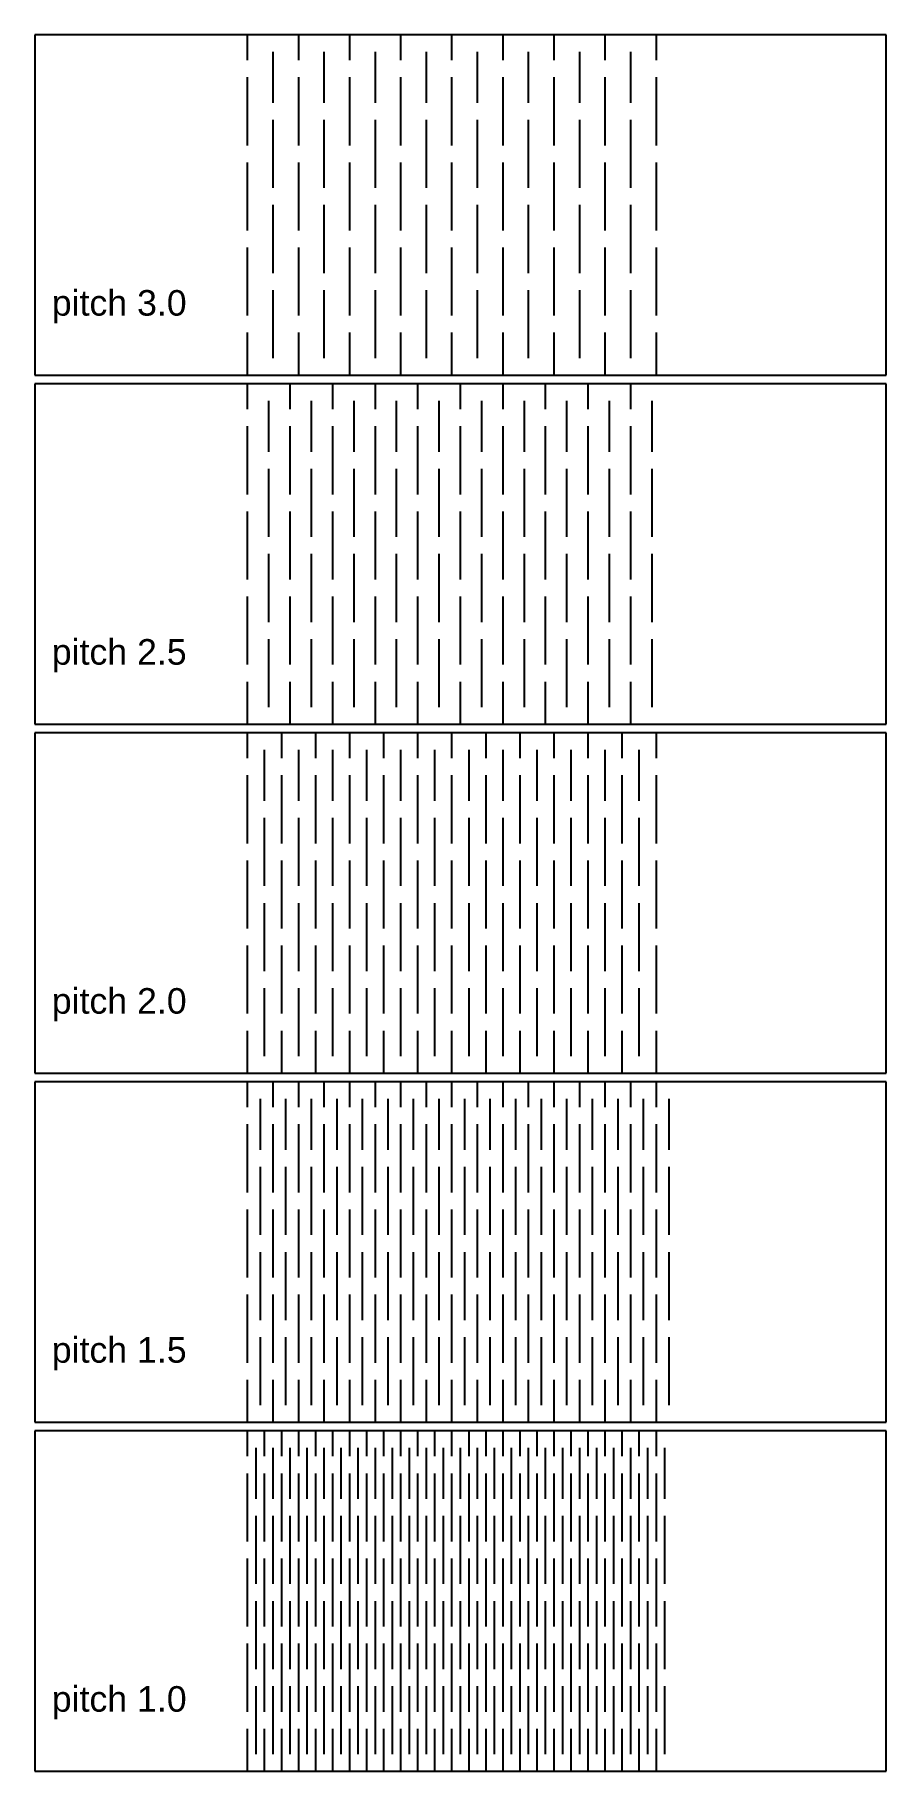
# Model space of a CAD drawing. Extents: x 10 to 110, y 20 to 224.
import ezdxf
from ezdxf.enums import TextEntityAlignment as Align

# ---------------------------------------------------------------- set-up
doc = ezdxf.new("R2010")
doc.units = 0
doc.styles.get("Standard").update_dxf_attribs({"font": 'arial.ttf'})

msp = doc.modelspace()

# ---------------------------------------------------------------- linework, layer by layer
at = {"color": 3}
for p, q in [((110, 224), (10, 224)), ((10, 224), (10, 184)), ((35, 221), (35, 224)), ((41, 221), (41, 224)), ((47, 221), (47, 224)), ((53, 221), (53, 224)), ((59, 221), (59, 224)), ((65, 221), (65, 224)), ((71, 221), (71, 224)), ((77, 221), (77, 224)), ((83, 221), (83, 224)), ((110, 184), (110, 224)), ((38, 216), (38, 222)), ((44, 216), (44, 222)), ((50, 216), (50, 222)), ((56, 216), (56, 222)), ((62, 216), (62, 222)), ((68, 216), (68, 222)), ((74, 216), (74, 222)), ((80, 216), (80, 222)), ((35, 211), (35, 219)), ((41, 211), (41, 219)), ((47, 211), (47, 219)), ((53, 211), (53, 219)), ((59, 211), (59, 219)), ((65, 211), (65, 219)), ((71, 211), (71, 219)), ((77, 211), (77, 219)), ((83, 211), (83, 219)), ((38, 206), (38, 214)), ((44, 206), (44, 214)), ((50, 206), (50, 214)), ((56, 206), (56, 214)), ((62, 206), (62, 214)), ((68, 206), (68, 214)), ((74, 206), (74, 214)), ((80, 206), (80, 214)), ((35, 201), (35, 209)), ((41, 201), (41, 209)), ((47, 201), (47, 209)), ((53, 201), (53, 209)), ((59, 201), (59, 209)), ((65, 201), (65, 209)), ((71, 201), (71, 209)), ((77, 201), (77, 209)), ((83, 201), (83, 209)), ((38, 196), (38, 204)), ((44, 196), (44, 204)), ((50, 196), (50, 204)), ((56, 196), (56, 204)), ((62, 196), (62, 204)), ((68, 196), (68, 204)), ((74, 196), (74, 204)), ((80, 196), (80, 204)), ((35, 191), (35, 199)), ((41, 191), (41, 199)), ((47, 191), (47, 199)), ((53, 191), (53, 199)), ((59, 191), (59, 199)), ((65, 191), (65, 199)), ((71, 191), (71, 199)), ((77, 191), (77, 199)), ((83, 191), (83, 199)), ((38, 186), (38, 194)), ((44, 186), (44, 194)), ((50, 186), (50, 194)), ((56, 186), (56, 194)), ((62, 186), (62, 194)), ((68, 186), (68, 194)), ((74, 186), (74, 194)), ((80, 186), (80, 194)), ((35, 184), (35, 189)), ((41, 184), (41, 189)), ((47, 184), (47, 189)), ((53, 184), (53, 189)), ((59, 184), (59, 189)), ((65, 184), (65, 189)), ((71, 184), (71, 189)), ((77, 184), (77, 189)), ((83, 184), (83, 189)), ((10, 184), (110, 184)), ((110, 183), (10, 183)), ((10, 183), (10, 143)), ((35, 180), (35, 183)), ((40, 180), (40, 183)), ((45, 180), (45, 183)), ((50, 180), (50, 183)), ((55, 180), (55, 183)), ((60, 180), (60, 183)), ((65, 180), (65, 183)), ((70, 180), (70, 183)), ((75, 180), (75, 183)), ((80, 180), (80, 183)), ((110, 143), (110, 183)), ((37.5, 175), (37.5, 181)), ((42.5, 175), (42.5, 181)), ((47.5, 175), (47.5, 181)), ((52.5, 175), (52.5, 181)), ((57.5, 175), (57.5, 181)), ((62.5, 175), (62.5, 181)), ((67.5, 175), (67.5, 181)), ((72.5, 175), (72.5, 181)), ((77.5, 175), (77.5, 181)), ((82.5, 175), (82.5, 181)), ((35, 170), (35, 178)), ((40, 170), (40, 178)), ((45, 170), (45, 178)), ((50, 170), (50, 178)), ((55, 170), (55, 178)), ((60, 170), (60, 178)), ((65, 170), (65, 178)), ((70, 170), (70, 178)), ((75, 170), (75, 178)), ((80, 170), (80, 178)), ((37.5, 165), (37.5, 173)), ((42.5, 165), (42.5, 173)), ((47.5, 165), (47.5, 173)), ((52.5, 165), (52.5, 173)), ((57.5, 165), (57.5, 173)), ((62.5, 165), (62.5, 173)), ((67.5, 165), (67.5, 173)), ((72.5, 165), (72.5, 173)), ((77.5, 165), (77.5, 173)), ((82.5, 165), (82.5, 173)), ((35, 160), (35, 168)), ((40, 160), (40, 168)), ((45, 160), (45, 168)), ((50, 160), (50, 168)), ((55, 160), (55, 168)), ((60, 160), (60, 168)), ((65, 160), (65, 168)), ((70, 160), (70, 168)), ((75, 160), (75, 168)), ((80, 160), (80, 168)), ((37.5, 155), (37.5, 163)), ((42.5, 155), (42.5, 163)), ((47.5, 155), (47.5, 163)), ((52.5, 155), (52.5, 163)), ((57.5, 155), (57.5, 163)), ((62.5, 155), (62.5, 163)), ((67.5, 155), (67.5, 163)), ((72.5, 155), (72.5, 163)), ((77.5, 155), (77.5, 163)), ((82.5, 155), (82.5, 163)), ((35, 150), (35, 158)), ((40, 150), (40, 158)), ((45, 150), (45, 158)), ((50, 150), (50, 158)), ((55, 150), (55, 158)), ((60, 150), (60, 158)), ((65, 150), (65, 158)), ((70, 150), (70, 158)), ((75, 150), (75, 158)), ((80, 150), (80, 158)), ((37.5, 145), (37.5, 153)), ((42.5, 145), (42.5, 153)), ((47.5, 145), (47.5, 153)), ((52.5, 145), (52.5, 153)), ((57.5, 145), (57.5, 153)), ((62.5, 145), (62.5, 153)), ((67.5, 145), (67.5, 153)), ((72.5, 145), (72.5, 153)), ((77.5, 145), (77.5, 153)), ((82.5, 145), (82.5, 153)), ((35, 143), (35, 148)), ((40, 143), (40, 148)), ((45, 143), (45, 148)), ((50, 143), (50, 148)), ((55, 143), (55, 148)), ((60, 143), (60, 148)), ((65, 143), (65, 148)), ((70, 143), (70, 148)), ((75, 143), (75, 148)), ((80, 143), (80, 148)), ((10, 143), (110, 143)), ((110, 142), (10, 142)), ((10, 142), (10, 102)), ((35, 139), (35, 142)), ((39, 139), (39, 142)), ((43, 139), (43, 142)), ((47, 139), (47, 142)), ((51, 139), (51, 142)), ((55, 139), (55, 142)), ((59, 139), (59, 142)), ((63, 139), (63, 142)), ((67, 139), (67, 142)), ((71, 139), (71, 142)), ((75, 139), (75, 142)), ((79, 139), (79, 142)), ((83, 139), (83, 142)), ((110, 102), (110, 142)), ((37, 134), (37, 140)), ((41, 134), (41, 140)), ((45, 134), (45, 140)), ((49, 134), (49, 140)), ((53, 134), (53, 140)), ((57, 134), (57, 140)), ((61, 134), (61, 140)), ((65, 134), (65, 140)), ((69, 134), (69, 140)), ((73, 134), (73, 140)), ((77, 134), (77, 140)), ((81, 134), (81, 140)), ((35, 129), (35, 137)), ((39, 129), (39, 137)), ((43, 129), (43, 137)), ((47, 129), (47, 137)), ((51, 129), (51, 137)), ((55, 129), (55, 137)), ((59, 129), (59, 137)), ((63, 129), (63, 137)), ((67, 129), (67, 137)), ((71, 129), (71, 137)), ((75, 129), (75, 137)), ((79, 129), (79, 137)), ((83, 129), (83, 137)), ((37, 124), (37, 132)), ((41, 124), (41, 132)), ((45, 124), (45, 132)), ((49, 124), (49, 132)), ((53, 124), (53, 132)), ((57, 124), (57, 132)), ((61, 124), (61, 132)), ((65, 124), (65, 132)), ((69, 124), (69, 132)), ((73, 124), (73, 132)), ((77, 124), (77, 132)), ((81, 124), (81, 132)), ((35, 119), (35, 127)), ((39, 119), (39, 127)), ((43, 119), (43, 127)), ((47, 119), (47, 127)), ((51, 119), (51, 127)), ((55, 119), (55, 127)), ((59, 119), (59, 127)), ((63, 119), (63, 127)), ((67, 119), (67, 127)), ((71, 119), (71, 127)), ((75, 119), (75, 127)), ((79, 119), (79, 127)), ((83, 119), (83, 127)), ((37, 114), (37, 122)), ((41, 114), (41, 122)), ((45, 114), (45, 122)), ((49, 114), (49, 122)), ((53, 114), (53, 122)), ((57, 114), (57, 122)), ((61, 114), (61, 122)), ((65, 114), (65, 122)), ((69, 114), (69, 122)), ((73, 114), (73, 122)), ((77, 114), (77, 122)), ((81, 114), (81, 122)), ((35, 109), (35, 117)), ((39, 109), (39, 117)), ((43, 109), (43, 117)), ((47, 109), (47, 117)), ((51, 109), (51, 117)), ((55, 109), (55, 117)), ((59, 109), (59, 117)), ((63, 109), (63, 117)), ((67, 109), (67, 117)), ((71, 109), (71, 117)), ((75, 109), (75, 117)), ((79, 109), (79, 117)), ((83, 109), (83, 117)), ((37, 104), (37, 112)), ((41, 104), (41, 112)), ((45, 104), (45, 112)), ((49, 104), (49, 112)), ((53, 104), (53, 112)), ((57, 104), (57, 112)), ((61, 104), (61, 112)), ((65, 104), (65, 112)), ((69, 104), (69, 112)), ((73, 104), (73, 112)), ((77, 104), (77, 112)), ((81, 104), (81, 112)), ((35, 102), (35, 107)), ((39, 102), (39, 107)), ((43, 102), (43, 107)), ((47, 102), (47, 107)), ((51, 102), (51, 107)), ((55, 102), (55, 107)), ((59, 102), (59, 107)), ((63, 102), (63, 107)), ((67, 102), (67, 107)), ((71, 102), (71, 107)), ((75, 102), (75, 107)), ((79, 102), (79, 107)), ((83, 102), (83, 107)), ((10, 102), (110, 102)), ((110, 101), (10, 101)), ((10, 101), (10, 61)), ((35, 98), (35, 101)), ((38, 98), (38, 101)), ((41, 98), (41, 101)), ((44, 98), (44, 101)), ((47, 98), (47, 101)), ((50, 98), (50, 101)), ((53, 98), (53, 101)), ((56, 98), (56, 101)), ((59, 98), (59, 101)), ((62, 98), (62, 101)), ((65, 98), (65, 101)), ((68, 98), (68, 101)), ((71, 98), (71, 101)), ((74, 98), (74, 101)), ((77, 98), (77, 101)), ((80, 98), (80, 101)), ((83, 98), (83, 101)), ((110, 61), (110, 101)), ((36.5, 93), (36.5, 99)), ((39.5, 93), (39.5, 99)), ((42.5, 93), (42.5, 99)), ((45.5, 93), (45.5, 99)), ((48.5, 93), (48.5, 99)), ((51.5, 93), (51.5, 99)), ((54.5, 93), (54.5, 99)), ((57.5, 93), (57.5, 99)), ((60.5, 93), (60.5, 99)), ((63.5, 93), (63.5, 99)), ((66.5, 93), (66.5, 99)), ((69.5, 93), (69.5, 99)), ((72.5, 93), (72.5, 99)), ((75.5, 93), (75.5, 99)), ((78.5, 93), (78.5, 99)), ((81.5, 93), (81.5, 99)), ((84.5, 93), (84.5, 99)), ((35, 88), (35, 96)), ((38, 88), (38, 96)), ((41, 88), (41, 96)), ((44, 88), (44, 96)), ((47, 88), (47, 96)), ((50, 88), (50, 96)), ((53, 88), (53, 96)), ((56, 88), (56, 96)), ((59, 88), (59, 96)), ((62, 88), (62, 96)), ((65, 88), (65, 96)), ((68, 88), (68, 96)), ((71, 88), (71, 96)), ((74, 88), (74, 96)), ((77, 88), (77, 96)), ((80, 88), (80, 96)), ((83, 88), (83, 96)), ((36.5, 83), (36.5, 91)), ((39.5, 83), (39.5, 91)), ((42.5, 83), (42.5, 91)), ((45.5, 83), (45.5, 91)), ((48.5, 83), (48.5, 91)), ((51.5, 83), (51.5, 91)), ((54.5, 83), (54.5, 91)), ((57.5, 83), (57.5, 91)), ((60.5, 83), (60.5, 91)), ((63.5, 83), (63.5, 91)), ((66.5, 83), (66.5, 91)), ((69.5, 83), (69.5, 91)), ((72.5, 83), (72.5, 91)), ((75.5, 83), (75.5, 91)), ((78.5, 83), (78.5, 91)), ((81.5, 83), (81.5, 91)), ((84.5, 83), (84.5, 91)), ((35, 78), (35, 86)), ((38, 78), (38, 86)), ((41, 78), (41, 86)), ((44, 78), (44, 86)), ((47, 78), (47, 86)), ((50, 78), (50, 86)), ((53, 78), (53, 86)), ((56, 78), (56, 86)), ((59, 78), (59, 86)), ((62, 78), (62, 86)), ((65, 78), (65, 86)), ((68, 78), (68, 86)), ((71, 78), (71, 86)), ((74, 78), (74, 86)), ((77, 78), (77, 86)), ((80, 78), (80, 86)), ((83, 78), (83, 86)), ((36.5, 73), (36.5, 81)), ((39.5, 73), (39.5, 81)), ((42.5, 73), (42.5, 81)), ((45.5, 73), (45.5, 81)), ((48.5, 73), (48.5, 81)), ((51.5, 73), (51.5, 81)), ((54.5, 73), (54.5, 81)), ((57.5, 73), (57.5, 81)), ((60.5, 73), (60.5, 81)), ((63.5, 73), (63.5, 81)), ((66.5, 73), (66.5, 81)), ((69.5, 73), (69.5, 81)), ((72.5, 73), (72.5, 81)), ((75.5, 73), (75.5, 81)), ((78.5, 73), (78.5, 81)), ((81.5, 73), (81.5, 81)), ((84.5, 73), (84.5, 81)), ((35, 68), (35, 76)), ((38, 68), (38, 76)), ((41, 68), (41, 76)), ((44, 68), (44, 76)), ((47, 68), (47, 76)), ((50, 68), (50, 76)), ((53, 68), (53, 76)), ((56, 68), (56, 76)), ((59, 68), (59, 76)), ((62, 68), (62, 76)), ((65, 68), (65, 76)), ((68, 68), (68, 76)), ((71, 68), (71, 76)), ((74, 68), (74, 76)), ((77, 68), (77, 76)), ((80, 68), (80, 76)), ((83, 68), (83, 76)), ((36.5, 63), (36.5, 71)), ((39.5, 63), (39.5, 71)), ((42.5, 63), (42.5, 71)), ((45.5, 63), (45.5, 71)), ((48.5, 63), (48.5, 71)), ((51.5, 63), (51.5, 71)), ((54.5, 63), (54.5, 71)), ((57.5, 63), (57.5, 71)), ((60.5, 63), (60.5, 71)), ((63.5, 63), (63.5, 71)), ((66.5, 63), (66.5, 71)), ((69.5, 63), (69.5, 71)), ((72.5, 63), (72.5, 71)), ((75.5, 63), (75.5, 71)), ((78.5, 63), (78.5, 71)), ((81.5, 63), (81.5, 71)), ((84.5, 63), (84.5, 71)), ((35, 61), (35, 66)), ((38, 61), (38, 66)), ((41, 61), (41, 66)), ((44, 61), (44, 66)), ((47, 61), (47, 66)), ((50, 61), (50, 66)), ((53, 61), (53, 66)), ((56, 61), (56, 66)), ((59, 61), (59, 66)), ((62, 61), (62, 66)), ((65, 61), (65, 66)), ((68, 61), (68, 66)), ((71, 61), (71, 66)), ((74, 61), (74, 66)), ((77, 61), (77, 66)), ((80, 61), (80, 66)), ((83, 61), (83, 66)), ((10, 61), (110, 61)), ((110, 60), (10, 60)), ((10, 60), (10, 20)), ((35, 57), (35, 60)), ((37, 57), (37, 60)), ((39, 57), (39, 60)), ((41, 57), (41, 60)), ((43, 57), (43, 60)), ((45, 57), (45, 60)), ((47, 57), (47, 60)), ((49, 57), (49, 60)), ((51, 57), (51, 60)), ((53, 57), (53, 60)), ((55, 57), (55, 60)), ((57, 57), (57, 60)), ((59, 57), (59, 60)), ((61, 57), (61, 60)), ((63, 57), (63, 60)), ((65, 57), (65, 60)), ((67, 57), (67, 60)), ((69, 57), (69, 60)), ((71, 57), (71, 60)), ((73, 57), (73, 60)), ((75, 57), (75, 60)), ((77, 57), (77, 60)), ((79, 57), (79, 60)), ((81, 57), (81, 60)), ((83, 57), (83, 60)), ((110, 20), (110, 60)), ((36, 52), (36, 58)), ((38, 52), (38, 58)), ((40, 52), (40, 58)), ((42, 52), (42, 58)), ((44, 52), (44, 58)), ((46, 52), (46, 58)), ((48, 52), (48, 58)), ((50, 52), (50, 58)), ((52, 52), (52, 58)), ((54, 52), (54, 58)), ((56, 52), (56, 58)), ((58, 52), (58, 58)), ((60, 52), (60, 58)), ((62, 52), (62, 58)), ((64, 52), (64, 58)), ((66, 52), (66, 58)), ((68, 52), (68, 58)), ((70, 52), (70, 58)), ((72, 52), (72, 58)), ((74, 52), (74, 58)), ((76, 52), (76, 58)), ((78, 52), (78, 58)), ((80, 52), (80, 58)), ((82, 52), (82, 58)), ((84, 52), (84, 58)), ((35, 47), (35, 55)), ((37, 47), (37, 55)), ((39, 47), (39, 55)), ((41, 47), (41, 55)), ((43, 47), (43, 55)), ((45, 47), (45, 55)), ((47, 47), (47, 55)), ((49, 47), (49, 55)), ((51, 47), (51, 55)), ((53, 47), (53, 55)), ((55, 47), (55, 55)), ((57, 47), (57, 55)), ((59, 47), (59, 55)), ((61, 47), (61, 55)), ((63, 47), (63, 55)), ((65, 47), (65, 55)), ((67, 47), (67, 55)), ((69, 47), (69, 55)), ((71, 47), (71, 55)), ((73, 47), (73, 55)), ((75, 47), (75, 55)), ((77, 47), (77, 55)), ((79, 47), (79, 55)), ((81, 47), (81, 55)), ((83, 47), (83, 55)), ((36, 42), (36, 50)), ((38, 42), (38, 50)), ((40, 42), (40, 50)), ((42, 42), (42, 50)), ((44, 42), (44, 50)), ((46, 42), (46, 50)), ((48, 42), (48, 50)), ((50, 42), (50, 50)), ((52, 42), (52, 50)), ((54, 42), (54, 50)), ((56, 42), (56, 50)), ((58, 42), (58, 50)), ((60, 42), (60, 50)), ((62, 42), (62, 50)), ((64, 42), (64, 50)), ((66, 42), (66, 50)), ((68, 42), (68, 50)), ((70, 42), (70, 50)), ((72, 42), (72, 50)), ((74, 42), (74, 50)), ((76, 42), (76, 50)), ((78, 42), (78, 50)), ((80, 42), (80, 50)), ((82, 42), (82, 50)), ((84, 42), (84, 50)), ((35, 37), (35, 45)), ((37, 37), (37, 45)), ((39, 37), (39, 45)), ((41, 37), (41, 45)), ((43, 37), (43, 45)), ((45, 37), (45, 45)), ((47, 37), (47, 45)), ((49, 37), (49, 45)), ((51, 37), (51, 45)), ((53, 37), (53, 45)), ((55, 37), (55, 45)), ((57, 37), (57, 45)), ((59, 37), (59, 45)), ((61, 37), (61, 45)), ((63, 37), (63, 45)), ((65, 37), (65, 45)), ((67, 37), (67, 45)), ((69, 37), (69, 45)), ((71, 37), (71, 45)), ((73, 37), (73, 45)), ((75, 37), (75, 45)), ((77, 37), (77, 45)), ((79, 37), (79, 45)), ((81, 37), (81, 45)), ((83, 37), (83, 45)), ((36, 32), (36, 40)), ((38, 32), (38, 40)), ((40, 32), (40, 40)), ((42, 32), (42, 40)), ((44, 32), (44, 40)), ((46, 32), (46, 40)), ((48, 32), (48, 40)), ((50, 32), (50, 40)), ((52, 32), (52, 40)), ((54, 32), (54, 40)), ((56, 32), (56, 40)), ((58, 32), (58, 40)), ((60, 32), (60, 40)), ((62, 32), (62, 40)), ((64, 32), (64, 40)), ((66, 32), (66, 40)), ((68, 32), (68, 40)), ((70, 32), (70, 40)), ((72, 32), (72, 40)), ((74, 32), (74, 40)), ((76, 32), (76, 40)), ((78, 32), (78, 40)), ((80, 32), (80, 40)), ((82, 32), (82, 40)), ((84, 32), (84, 40)), ((35, 27), (35, 35)), ((37, 27), (37, 35)), ((39, 27), (39, 35)), ((41, 27), (41, 35)), ((43, 27), (43, 35)), ((45, 27), (45, 35)), ((47, 27), (47, 35)), ((49, 27), (49, 35)), ((51, 27), (51, 35)), ((53, 27), (53, 35)), ((55, 27), (55, 35)), ((57, 27), (57, 35)), ((59, 27), (59, 35)), ((61, 27), (61, 35)), ((63, 27), (63, 35)), ((65, 27), (65, 35)), ((67, 27), (67, 35)), ((69, 27), (69, 35)), ((71, 27), (71, 35)), ((73, 27), (73, 35)), ((75, 27), (75, 35)), ((77, 27), (77, 35)), ((79, 27), (79, 35)), ((81, 27), (81, 35)), ((83, 27), (83, 35)), ((36, 22), (36, 30)), ((38, 22), (38, 30)), ((40, 22), (40, 30)), ((42, 22), (42, 30)), ((44, 22), (44, 30)), ((46, 22), (46, 30)), ((48, 22), (48, 30)), ((50, 22), (50, 30)), ((52, 22), (52, 30)), ((54, 22), (54, 30)), ((56, 22), (56, 30)), ((58, 22), (58, 30)), ((60, 22), (60, 30)), ((62, 22), (62, 30)), ((64, 22), (64, 30)), ((66, 22), (66, 30)), ((68, 22), (68, 30)), ((70, 22), (70, 30)), ((72, 22), (72, 30)), ((74, 22), (74, 30)), ((76, 22), (76, 30)), ((78, 22), (78, 30)), ((80, 22), (80, 30)), ((82, 22), (82, 30)), ((84, 22), (84, 30)), ((35, 20), (35, 25)), ((37, 20), (37, 25)), ((39, 20), (39, 25)), ((41, 20), (41, 25)), ((43, 20), (43, 25)), ((45, 20), (45, 25)), ((47, 20), (47, 25)), ((49, 20), (49, 25)), ((51, 20), (51, 25)), ((53, 20), (53, 25)), ((55, 20), (55, 25)), ((57, 20), (57, 25)), ((59, 20), (59, 25)), ((61, 20), (61, 25)), ((63, 20), (63, 25)), ((65, 20), (65, 25)), ((67, 20), (67, 25)), ((69, 20), (69, 25)), ((71, 20), (71, 25)), ((73, 20), (73, 25)), ((75, 20), (75, 25)), ((77, 20), (77, 25)), ((79, 20), (79, 25)), ((81, 20), (81, 25)), ((83, 20), (83, 25)), ((10, 20), (110, 20))]:
    msp.add_line(p, q, dxfattribs=at)

# ---------------------------------------------------------------- texts
for s, p in [('pitch 3.0', (12, 194)), ('pitch 2.5', (12, 153)), ('pitch 2.0', (12, 112)), ('pitch 1.5', (12, 71)), ('pitch 1.0', (12, 30))]:
    msp.add_text(s, height=3, dxfattribs=at).set_placement(p, align=Align.TOP_LEFT)

doc.saveas('drawing.dxf')
